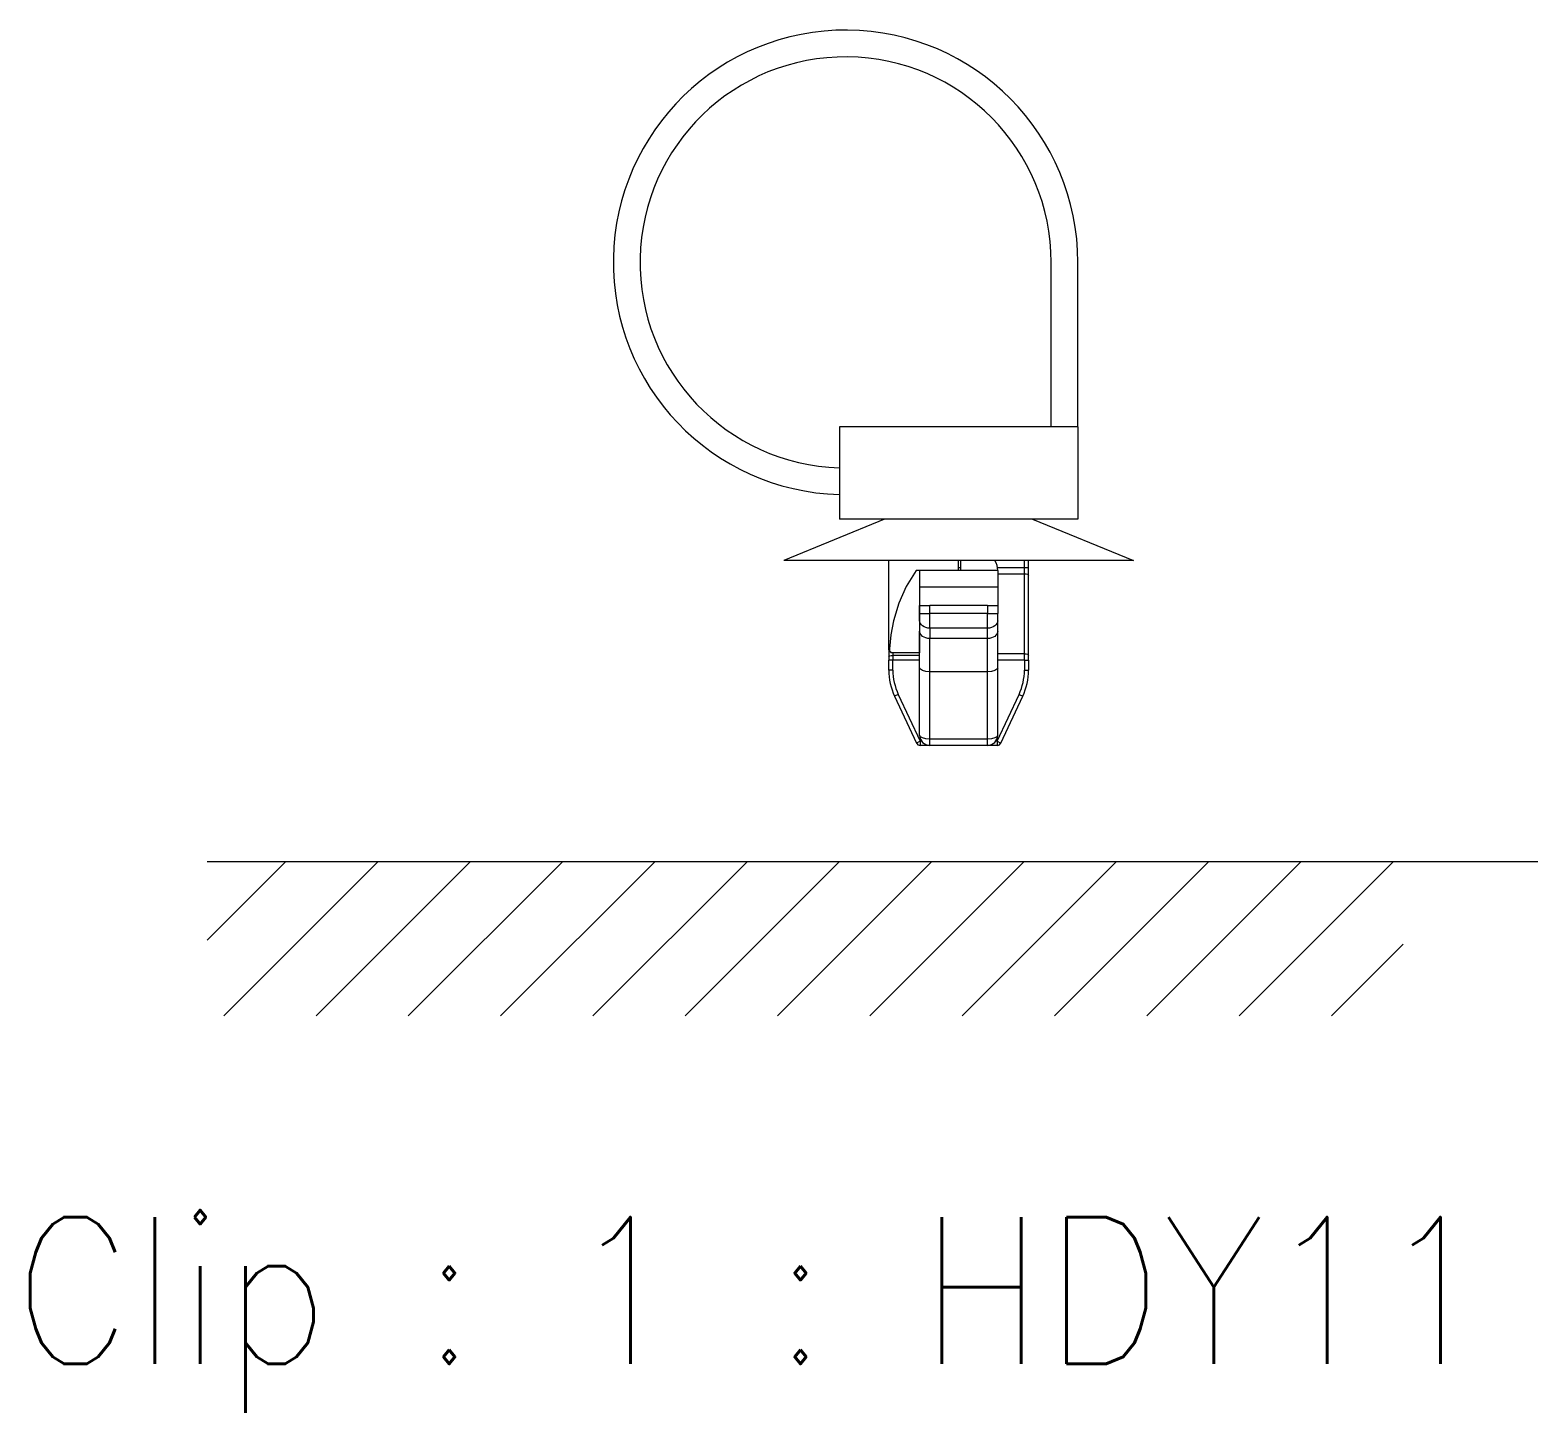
# Model space of a CAD drawing. Header units: inches. Extents: x 47316 to 59086, y 3141 to 11743.
# Drawn here: x 52278.39 to 52304.06, y 9651.17 to 9674.72 of the extents above; entities that cross this region are included whole.
import ezdxf

# ---------------------------------------------------------------- set-up
doc = ezdxf.new("R2010")
doc.units = ezdxf.units.IN
doc.header["$MEASUREMENT"] = 0
doc.styles.get("Standard").update_dxf_attribs({"font": ''})
doc.styles.get('Standard').set_extended_font_data('SimSun')

msp = doc.modelspace()

# ---------------------------------------------------------------- linework, layer by layer
at = {"color": 0, "linetype": 'ByBlock', "lineweight": 15, "ltscale": 0.2}
for p, q in [((52295.773, 9667.962), (52295.773, 9670.762)), ((52296.228, 9667.962), (52296.228, 9670.762))]:
    msp.add_line(p, q, dxfattribs=at)
at = {"color": 0, "linetype": 'ByBlock', "lineweight": 15, "ltscale": 0.1125}
for p, q in [((52292.168, 9667.962), (52292.168, 9666.387)), ((52296.228, 9667.962), (52296.228, 9666.387))]:
    msp.add_line(p, q, dxfattribs=at)
at = {"color": 0, "linetype": 'ByBlock', "lineweight": 15, "ltscale": 0.289999}
msp.add_line((52296.228, 9667.962), (52292.168, 9667.962), dxfattribs=at)
at = {"color": 0, "linetype": 'ByBlock', "lineweight": 15, "ltscale": 0.132311}
for p, q in [((52292.938, 9666.387), (52291.223, 9665.687)), ((52295.458, 9666.387), (52297.173, 9665.687))]:
    msp.add_line(p, q, dxfattribs=at)
at = {"color": 0, "linetype": 'ByBlock', "lineweight": 15, "ltscale": 0.096026}
for p, q in [((52293.513, 9666.387), (52292.168, 9666.387)), ((52296.228, 9666.387), (52294.884, 9666.387))]:
    msp.add_line(p, q, dxfattribs=at)
at = {"color": 0, "linetype": 'ByBlock', "lineweight": 15, "ltscale": 0.097948}
msp.add_line((52294.884, 9666.387), (52293.513, 9666.387), dxfattribs=at)
at = {"color": 0, "linetype": 'ByBlock', "lineweight": 15, "ltscale": 0.425}
msp.add_line((52297.173, 9665.687), (52291.223, 9665.687), dxfattribs=at)
at = {"color": 0, "linetype": 'ByBlock', "lineweight": 15, "ltscale": 0.107719}
msp.add_line((52293.008, 9664.178), (52293.008, 9665.687), dxfattribs=at)
at = {"color": 0, "linetype": 'ByBlock', "lineweight": 15, "ltscale": 0.0125}
for p, q in [((52294.198, 9665.512), (52294.198, 9665.687)), ((52294.233, 9665.512), (52294.233, 9665.687)), ((52293.533, 9664.917), (52293.708, 9664.917)), ((52294.688, 9664.917), (52294.863, 9664.917)), ((52293.533, 9664.785), (52293.708, 9664.785)), ((52294.688, 9664.785), (52294.863, 9664.785))]:
    msp.add_line(p, q, dxfattribs=at)
at = {"color": 0, "linetype": 'ByBlock', "lineweight": 15, "ltscale": 0.008443}
for p, q in [((52295.318, 9665.568), (52295.318, 9665.687)), ((52295.388, 9665.568), (52295.388, 9665.687))]:
    msp.add_line(p, q, dxfattribs=at)
at = {"color": 0, "linetype": 'ByBlock', "lineweight": 15}
for p, q in [((52293.473, 9665.512), (52293.306, 9665.242)), ((52293.306, 9665.242), (52293.178, 9664.956)), ((52293.178, 9664.956), (52293.089, 9664.659)), ((52293.089, 9664.659), (52293.045, 9664.422)), ((52293.045, 9664.422), (52293.019, 9664.182))]:
    msp.add_line(p, q, dxfattribs=at)
at = {"color": 0, "linetype": 'ByBlock', "lineweight": 15, "ltscale": 0.004339}
msp.add_line((52293.533, 9665.512), (52293.473, 9665.512), dxfattribs=at)
at = {"color": 0, "linetype": 'ByBlock', "lineweight": 15, "ltscale": 0.1}
msp.add_line((52293.533, 9665.512), (52293.533, 9664.112), dxfattribs=at)
at = {"color": 0, "linetype": 'ByBlock', "lineweight": 15, "ltscale": 0.02}
for p, q in [((52293.533, 9665.512), (52293.533, 9665.232)), ((52294.863, 9665.512), (52294.863, 9665.232))]:
    msp.add_line(p, q, dxfattribs=at)
at = {"color": 0, "linetype": 'ByBlock', "lineweight": 15, "ltscale": 0.095}
for p, q in [((52294.863, 9665.512), (52293.533, 9665.512)), ((52294.863, 9665.232), (52293.533, 9665.232))]:
    msp.add_line(p, q, dxfattribs=at)
at = {"color": 0, "linetype": 'ByBlock', "lineweight": 15, "ltscale": 0.0025}
msp.add_line((52294.198, 9665.568), (52294.233, 9665.568), dxfattribs=at)
at = {"color": 0, "linetype": 'ByBlock', "lineweight": 15, "ltscale": 0.032832}
msp.add_line((52294.859, 9665.568), (52295.318, 9665.568), dxfattribs=at)
at = {"color": 0, "linetype": 'ByBlock', "lineweight": 15, "ltscale": 0.0325}
for p, q in [((52294.863, 9665.458), (52295.318, 9665.458)), ((52295.318, 9664.095), (52294.863, 9664.095)), ((52293.533, 9664.069), (52293.078, 9664.069)), ((52293.533, 9663.99), (52293.078, 9663.99)), ((52295.318, 9663.985), (52294.863, 9663.985))]:
    msp.add_line(p, q, dxfattribs=at)
at = {"color": 0, "linetype": 'ByBlock', "lineweight": 15, "ltscale": 0.005}
for p, q in [((52295.318, 9665.568), (52295.388, 9665.568)), ((52293.078, 9663.99), (52293.008, 9663.99)), ((52295.318, 9663.985), (52295.388, 9663.985)), ((52293.078, 9663.819), (52293.008, 9663.819)), ((52295.318, 9663.819), (52295.388, 9663.819)), ((52293.17, 9663.405), (52293.107, 9663.375)), ((52295.226, 9663.405), (52295.29, 9663.375)), ((52293.543, 9662.607), (52293.479, 9662.577)), ((52293.543, 9662.607), (52293.543, 9662.537)), ((52294.854, 9662.607), (52294.917, 9662.577)), ((52294.854, 9662.607), (52294.854, 9662.537))]:
    msp.add_line(p, q, dxfattribs=at)
at = {"color": 0, "linetype": 'ByBlock', "lineweight": 15, "ltscale": 0.007906}
msp.add_line((52295.318, 9665.458), (52295.318, 9665.568), dxfattribs=at)
at = {"color": 0, "linetype": 'ByBlock', "lineweight": 15, "ltscale": 0.097302}
for p, q in [((52295.318, 9664.095), (52295.318, 9665.458)), ((52295.388, 9664.073), (52295.388, 9665.436))]:
    msp.add_line(p, q, dxfattribs=at)
at = {"color": 0, "linetype": 'ByBlock', "lineweight": 15, "ltscale": 0.009488}
msp.add_line((52295.388, 9665.436), (52295.388, 9665.568), dxfattribs=at)
at = {"color": 0, "linetype": 'ByBlock', "lineweight": 15, "ltscale": 0.022501}
for p, q in [((52293.533, 9665.232), (52293.533, 9664.917)), ((52294.863, 9665.232), (52294.863, 9664.917))]:
    msp.add_line(p, q, dxfattribs=at)
at = {"color": 0, "linetype": 'ByBlock', "lineweight": 15, "ltscale": 0.009364}
for p, q in [((52293.533, 9664.785), (52293.533, 9664.917)), ((52293.708, 9664.785), (52293.708, 9664.917)), ((52294.688, 9664.917), (52294.688, 9664.785)), ((52294.863, 9664.917), (52294.863, 9664.785))]:
    msp.add_line(p, q, dxfattribs=at)
at = {"color": 0, "linetype": 'ByBlock', "lineweight": 15, "ltscale": 0.07}
for p, q in [((52294.688, 9664.917), (52293.708, 9664.917)), ((52294.688, 9664.785), (52293.708, 9664.785)), ((52294.688, 9664.533), (52293.708, 9664.533)), ((52294.688, 9664.356), (52293.708, 9664.356)), ((52294.688, 9663.789), (52293.708, 9663.789)), ((52294.688, 9662.642), (52293.708, 9662.642)), ((52294.688, 9662.537), (52293.708, 9662.537))]:
    msp.add_line(p, q, dxfattribs=at)
at = {"color": 0, "linetype": 'ByBlock', "lineweight": 15, "ltscale": 0.009006}
for p, q in [((52293.533, 9664.659), (52293.533, 9664.785)), ((52294.863, 9664.659), (52294.863, 9664.785))]:
    msp.add_line(p, q, dxfattribs=at)
at = {"color": 0, "linetype": 'ByBlock', "lineweight": 15, "ltscale": 0.012637}
for p, q in [((52293.533, 9664.659), (52293.533, 9664.482)), ((52294.863, 9664.482), (52294.863, 9664.659)), ((52293.708, 9664.533), (52293.708, 9664.356)), ((52294.688, 9664.356), (52294.688, 9664.533))]:
    msp.add_line(p, q, dxfattribs=at)
at = {"color": 0, "linetype": 'ByBlock', "lineweight": 15, "ltscale": 0.018011}
for p, q in [((52293.708, 9664.533), (52293.708, 9664.785)), ((52294.688, 9664.533), (52294.688, 9664.785))]:
    msp.add_line(p, q, dxfattribs=at)
at = {"color": 0, "linetype": 'ByBlock', "lineweight": 15, "ltscale": 0.04455}
for p, q in [((52293.533, 9663.859), (52293.533, 9664.482)), ((52294.863, 9663.859), (52294.863, 9664.482))]:
    msp.add_line(p, q, dxfattribs=at)
at = {"color": 0, "linetype": 'ByBlock', "lineweight": 15, "ltscale": 0.0405}
for p, q in [((52293.708, 9663.789), (52293.708, 9664.356)), ((52294.688, 9663.789), (52294.688, 9664.356))]:
    msp.add_line(p, q, dxfattribs=at)
at = {"color": 0, "linetype": 'ByBlock', "lineweight": 15, "ltscale": 0.00896}
msp.add_line((52293.008, 9664.178), (52293.008, 9664.053), dxfattribs=at)
at = {"color": 0, "linetype": 'ByBlock', "lineweight": 15, "ltscale": 0.000715637}
msp.add_line((52293.019, 9664.182), (52293.009, 9664.182), dxfattribs=at)
at = {"color": 0, "linetype": 'ByBlock', "lineweight": 15, "ltscale": 9.0198e-05}
msp.add_line((52293.079, 9664.112), (52293.078, 9664.111), dxfattribs=at)
at = {"color": 0, "linetype": 'ByBlock', "lineweight": 15, "ltscale": 0.002986}
msp.add_line((52293.078, 9664.111), (52293.078, 9664.069), dxfattribs=at)
at = {"color": 0, "linetype": 'ByBlock', "lineweight": 15, "ltscale": 0.000495148}
msp.add_line((52293.086, 9664.112), (52293.079, 9664.112), dxfattribs=at)
at = {"color": 0, "linetype": 'ByBlock', "lineweight": 15, "ltscale": 0.031953}
msp.add_line((52293.533, 9664.112), (52293.086, 9664.112), dxfattribs=at)
at = {"color": 0, "linetype": 'ByBlock', "lineweight": 15, "ltscale": 0.003059}
msp.add_line((52293.533, 9664.069), (52293.533, 9664.112), dxfattribs=at)
at = {"color": 0, "linetype": 'ByBlock', "lineweight": 15, "ltscale": 0.007907}
msp.add_line((52295.318, 9663.985), (52295.318, 9664.095), dxfattribs=at)
at = {"color": 0, "linetype": 'ByBlock', "lineweight": 15, "ltscale": 0.004477}
msp.add_line((52293.008, 9664.053), (52293.008, 9663.99), dxfattribs=at)
at = {"color": 0, "linetype": 'ByBlock', "lineweight": 15, "ltscale": 0.012206}
for p, q in [((52293.008, 9663.819), (52293.008, 9663.99)), ((52293.078, 9663.819), (52293.078, 9663.99))]:
    msp.add_line(p, q, dxfattribs=at)
at = {"color": 0, "linetype": 'ByBlock', "lineweight": 15, "ltscale": 0.005597}
msp.add_line((52293.078, 9664.069), (52293.078, 9663.99), dxfattribs=at)
at = {"color": 0, "linetype": 'ByBlock', "lineweight": 15, "ltscale": 0.000233459}
msp.add_line((52293.533, 9664.065), (52293.533, 9664.069), dxfattribs=at)
at = {"color": 0, "linetype": 'ByBlock', "lineweight": 15, "ltscale": 0.005363}
msp.add_line((52293.533, 9663.99), (52293.533, 9664.065), dxfattribs=at)
at = {"color": 0, "linetype": 'ByBlock', "lineweight": 15, "ltscale": 0.081943}
for p, q in [((52293.533, 9662.712), (52293.533, 9663.859)), ((52294.863, 9662.712), (52294.863, 9663.859)), ((52293.708, 9662.642), (52293.708, 9663.789)), ((52294.688, 9662.642), (52294.688, 9663.789))]:
    msp.add_line(p, q, dxfattribs=at)
at = {"color": 0, "linetype": 'ByBlock', "lineweight": 15, "ltscale": 0.011804}
for p, q in [((52295.318, 9663.985), (52295.318, 9663.819)), ((52295.388, 9663.985), (52295.388, 9663.819))]:
    msp.add_line(p, q, dxfattribs=at)
at = {"color": 0, "linetype": 'ByBlock', "lineweight": 15, "ltscale": 0.006325}
msp.add_line((52295.388, 9663.985), (52295.388, 9664.073), dxfattribs=at)
at = {"color": 0, "linetype": 'ByBlock', "lineweight": 15, "ltscale": 0.062942}
for p, q in [((52293.107, 9663.375), (52293.479, 9662.577)), ((52294.917, 9662.577), (52295.29, 9663.375))]:
    msp.add_line(p, q, dxfattribs=at)
at = {"color": 0, "linetype": 'ByBlock', "lineweight": 15, "ltscale": 0.062941}
for p, q in [((52293.17, 9663.405), (52293.543, 9662.607)), ((52294.854, 9662.607), (52295.226, 9663.405))]:
    msp.add_line(p, q, dxfattribs=at)
at = {"color": 0, "linetype": 'ByBlock', "lineweight": 15, "ltscale": 0.001816}
for p, q in [((52293.568, 9662.607), (52293.543, 9662.607)), ((52294.854, 9662.607), (52294.828, 9662.607))]:
    msp.add_line(p, q, dxfattribs=at)
at = {"color": 0, "linetype": 'ByBlock', "lineweight": 15, "ltscale": 0.007544}
for p, q in [((52293.708, 9662.537), (52293.708, 9662.642)), ((52294.688, 9662.537), (52294.688, 9662.642))]:
    msp.add_line(p, q, dxfattribs=at)
at = {"color": 0, "linetype": 'ByBlock', "lineweight": 15, "ltscale": 0.011816}
for p, q in [((52293.708, 9662.537), (52293.543, 9662.537)), ((52294.854, 9662.537), (52294.688, 9662.537))]:
    msp.add_line(p, q, dxfattribs=at)
at = {"color": 0, "lineweight": 15}
for p, q in [((52281.403, 9660.561), (52304.059, 9660.561, 0)), ((52281.403, 9659.222), (52282.742, 9660.561)), ((52281.685, 9657.932), (52284.314, 9660.561)), ((52283.257, 9657.932), (52285.885, 9660.561)), ((52284.828, 9657.932), (52287.457, 9660.561)), ((52286.4, 9657.932), (52289.028, 9660.561)), ((52287.972, 9657.932), (52290.6, 9660.561)), ((52289.543, 9657.932), (52292.171, 9660.561)), ((52291.115, 9657.932), (52293.743, 9660.561)), ((52292.686, 9657.932), (52295.314, 9660.561)), ((52294.258, 9657.932), (52296.886, 9660.561)), ((52295.829, 9657.932), (52298.457, 9660.561)), ((52297.401, 9657.932), (52300.029, 9660.561)), ((52298.972, 9657.932), (52301.601, 9660.561)), ((52300.544, 9657.932), (52301.766, 9659.154))]:
    msp.add_line(p, q, dxfattribs=at)
at = {"color": 0, "linetype": 'ByBlock', "lineweight": 15}
for centre, radius, start, end in [((52292.273, 9670.762), 3.955, 0, 268.4787), ((52292.273, 9670.762), 3.5, 0, 268.2809), ((52294.513, 9665.512), 0.35, 0, 30), ((52293.011, 9664.179), 0.00303, 135.6094, 198.8376), ((52293.079, 9664.182), 0.0699, 179.9427, 269.9426), ((52293.084, 9664.177), 0.0652, 175.9237, 271.6006), ((52294.058, 9663.819), 1.05, 180, 205.0169), ((52294.058, 9663.819), 0.98, 180, 205.0169), ((52294.338, 9663.819), 0.98, 334.9831, 360), ((52294.338, 9663.819), 1.05, 334.9831, 0), ((52293.543, 9662.607), 0.07, 205.0169, 270), ((52293.708, 9662.712), 0.175, 180, 270), ((52294.688, 9662.712), 0.175, 270, 0), ((52294.854, 9662.607), 0.07, 270, 334.9831)]:
    msp.add_arc(centre, radius, start, end, dxfattribs=at)
at = {"color": 0, "linetype": 'ByBlock', "lineweight": 15, "extrusion": (0, 0, -1)}
for centre, major_axis, ratio, start_param, end_param in [((52295.318, 9665.436), (-0.07, 0), 0.316228, 1.570796, 3.141593), ((52293.708, 9664.659), (-0.175, 0), 0.720438, 4.712389, 6.283185), ((52294.688, 9664.659), (-0.175, 0), 0.720438, 3.141593, 4.712389), ((52293.708, 9664.482), (-0.175, 0), 0.720438, 4.712389, 6.283185), ((52294.688, 9664.482), (-0.175, 0), 0.720438, 3.141593, 4.712389), ((52293.078, 9664.178), (0.07, 0), 0.97071, 1.570796, 3.141593), ((52295.318, 9664.073), (-0.07, 0), 0.316228, 1.570796, 3.141593), ((52293.078, 9664.053), (0.07, 0), 0.22389, 3.141593, 4.712389), ((52293.708, 9663.859), (-0.175, 0), 0.396439, 4.712389, 6.283185), ((52294.688, 9663.859), (-0.175, 0), 0.396439, 3.141593, 4.712389), ((52293.708, 9662.712), (-0.175, 0), 0.396439, 4.712389, 6.283185), ((52294.688, 9662.712), (-0.175, 0), 0.396439, 3.141593, 4.712389)]:
    msp.add_ellipse(centre, major_axis=major_axis, ratio=ratio, start_param=start_param, end_param=end_param, dxfattribs=at)

# ---------------------------------------------------------------- texts
at = {"color": 42, "linetype": 'Continuous', "lineweight": 15, "insert": (52278.1, 9654.503), "char_height": 2.5, "width": 30.10714, "attachment_point": 1}
msp.add_mtext('\\Fromans.shx;\\W0.9000000000;\\T1.0000000000;\\o\\lClip : 1 : HDY11', dxfattribs=at)

doc.saveas('drawing.dxf')
